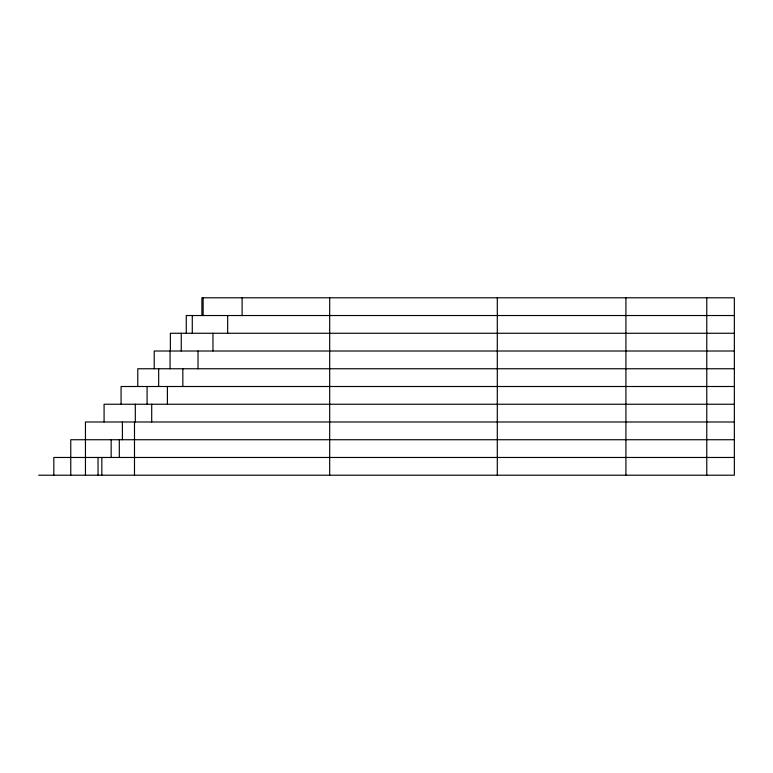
<?xml version="1.0" encoding="UTF-8"?>
<svg xmlns="http://www.w3.org/2000/svg" width="773" height="773" viewBox="0 0 773 773"><rect width="100%" height="100%" fill="white"/><g stroke="black" fill="none" stroke-linecap="round" stroke-linejoin="round"><path stroke-width="1.16" d="M734.35 315.529L186.274 315.529L186.274 333.269M734.35 333.269L170.369 333.269L170.369 351.01M734.35 351.01L154.214 351.01L154.214 368.76M734.35 368.76L137.778 368.76L137.778 386.5M734.35 386.5L121.071 386.5L121.071 404.24M734.35 404.24L104.084 404.24L104.084 421.99M734.35 421.99L85.455 421.99L85.455 475.211M734.35 439.731L70.758 439.731L70.758 475.211M734.35 457.471L53.83 457.471L53.83 475.211M38.65 475.211L734.35 475.211L734.35 297.789L201.898 297.789L201.898 315.529M706.773 297.789L706.773 475.211M625.917 297.789L625.917 475.211M497.3 297.789L497.3 475.211M329.685 297.789L329.685 475.211M242.113 297.789L242.113 315.529M227.658 315.529L227.658 333.269M212.962 333.269L212.962 351.01M203.125 297.789L203.125 315.529M198.023 351.01L198.023 368.76M192.284 315.529L192.284 333.269M182.843 368.76L182.843 386.5M181.259 333.269L181.259 351.01M170.06 351.01L170.06 368.76M167.403 386.5L167.403 404.24M158.668 368.76L158.668 386.5M151.701 404.24L151.701 421.99M147.092 386.5L147.092 404.24M135.314 404.24L135.314 421.99M134.492 421.99L134.492 475.211M122.405 421.99L122.405 439.731M119.313 439.731L119.313 457.471M111.157 439.731L111.157 457.471M101.833 457.471L101.833 475.211M98.045 457.471L98.045 475.211"/></g></svg>
